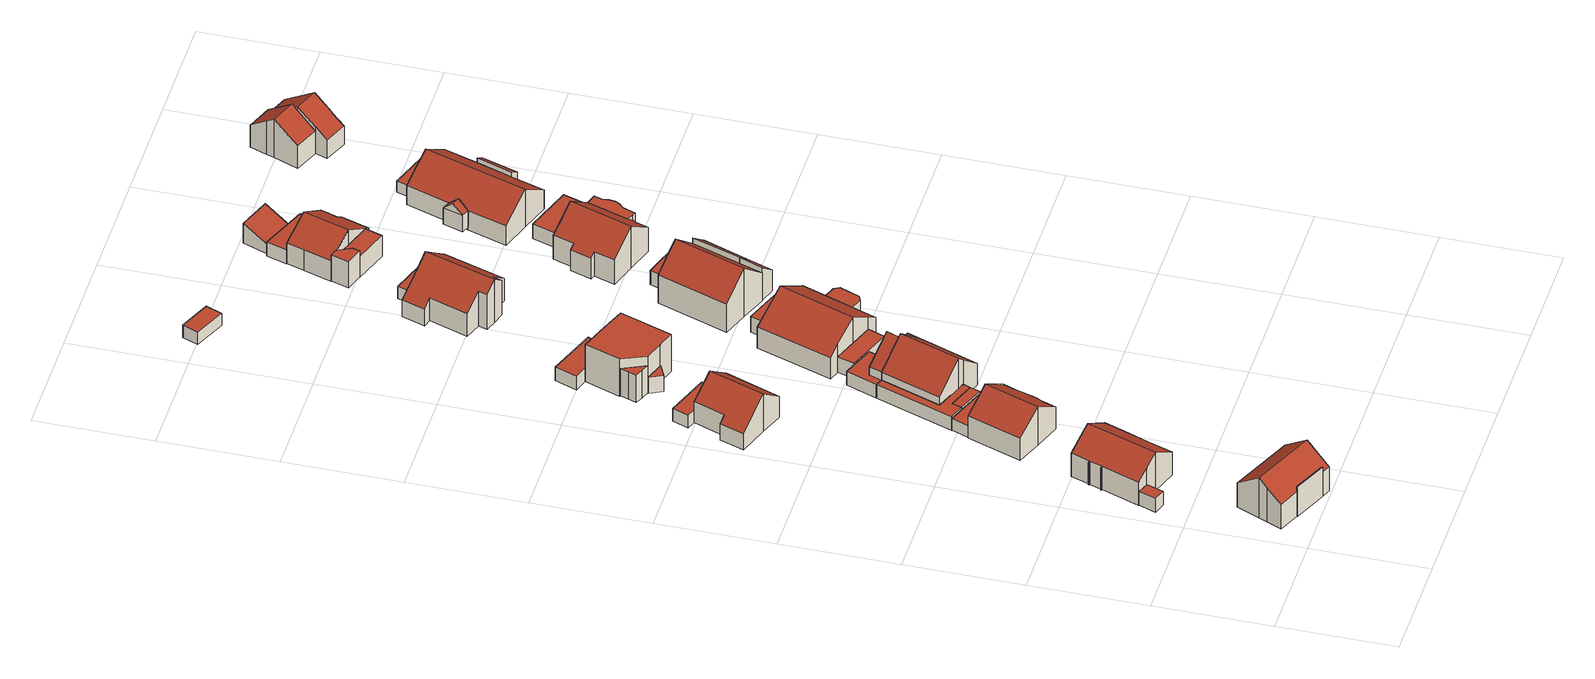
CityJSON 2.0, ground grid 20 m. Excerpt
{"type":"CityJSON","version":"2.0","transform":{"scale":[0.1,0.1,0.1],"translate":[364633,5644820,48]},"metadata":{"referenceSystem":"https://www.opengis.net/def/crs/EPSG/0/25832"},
"CityObjects":{
"building1":{"type":"Building","attributes":{"Gemeindeschluessel":"05315000","Geometrietyp2DReferenz":"3000","function":"31001_1010"},"address":[{"country":"Germany","locality":"Köln","thoroughfareNumber":"5","thoroughfareName":"Friederike-Nadig-Weg"}],"children":["building1-1","building1-2"]},
"building1-1":{"type":"BuildingPart","attributes":{"roofType":"3100","measuredHeight":7.99,"storeysAboveGround":1},"parents":["building1"],"geometry":[{"type":"MultiSurface","lod":"2","boundaries":[[[0,1,2,3]],[[4,5,1,0]],[[6,7,5,4]],[[8,9,7,6]],[[10,11,9,8]],[[12,13,11,10]],[[14,15,13,12]],[[16,17,15,14]],[[4,0,3,16,14,12,6]],[[10,8,6,12]],[[1,5,7,9,11,13,15,17,2]],[[18,19,2,17]],[[16,3,19,18]]],"semantics":{"surfaces":[{"type":"WallSurface"},{"type":"RoofSurface"},{"type":"GroundSurface"},{"type":"ClosureSurface"}],"values":[0,0,0,0,0,0,0,0,1,1,2,0,3]}}]},
"building1-2":{"type":"BuildingPart","attributes":{"roofType":"1000","measuredHeight":5.86,"storeysAboveGround":1},"address":[{"country":"Germany","locality":"Köln","thoroughfareNumber":"5","thoroughfareName":"Friederike-Nadig-Weg"}],"parents":["building1"],"geometry":[{"type":"MultiSurface","lod":"2","boundaries":[[[20,21,18,22]],[[23,24,21,20]],[[25,19,24,23]],[[20,22,25,23]],[[18,21,24,19]],[[25,22,16,3]],[[18,19,3,16]]],"semantics":{"surfaces":[{"type":"WallSurface"},{"type":"RoofSurface"},{"type":"GroundSurface"},{"type":"ClosureSurface"}],"values":[0,0,0,1,2,0,3]}}]},
"building2":{"type":"Building","attributes":{"Gemeindeschluessel":"05315000","Geometrietyp2DReferenz":"3000","function":"31001_1010"},"address":[{"country":"Germany","locality":"Köln","thoroughfareNumber":"12","thoroughfareName":"Marion-Dönhoff-Weg"}],"children":["building2-1","building2-2"]},
"building2-1":{"type":"BuildingPart","attributes":{"roofType":"3100","measuredHeight":7.48,"storeysAboveGround":1},"parents":["building2"],"geometry":[{"type":"MultiSurface","lod":"2","boundaries":[[[26,27,28,29]],[[30,31,27,26]],[[32,33,34,35]],[[36,37,33,32]],[[38,39,37,36]],[[40,41,39,38]],[[42,43,41,40]],[[44,45,43,42]],[[46,47,45,44]],[[48,49,47,46]],[[50,51,49,48]],[[52,53,51,50]],[[54,55,53,52]],[[56,57,55,54]],[[58,59,57,56]],[[29,28,59,58]],[[29,58,56,54,52,26]],[[50,48,46,44,42,40,38,36,32,35,30,26,52]],[[27,31,34,33,37,39,41,43,45,47,49,51,53,55,57,59,28]],[[60,61,34,31]],[[30,35,62,63]],[[63,62,61,60]]],"semantics":{"surfaces":[{"type":"WallSurface"},{"type":"RoofSurface"},{"type":"GroundSurface"},{"type":"ClosureSurface"}],"values":[0,0,0,0,0,0,0,0,0,0,0,0,0,0,0,0,1,1,2,0,0,3]}}]},
"building2-2":{"type":"BuildingPart","attributes":{"roofType":"1000","measuredHeight":2.75,"storeysAboveGround":1},"address":[{"country":"Germany","locality":"Köln","thoroughfareNumber":"12","thoroughfareName":"Marion-Dönhoff-Weg"}],"parents":["building2"],"geometry":[{"type":"Solid","lod":"2","boundaries":[[[[64,65,60,63]],[[66,67,65,64]],[[62,61,67,66]],[[64,63,62,66]],[[60,65,67,61]],[[62,63,60,61]]]],"semantics":{"surfaces":[{"type":"WallSurface"},{"type":"RoofSurface"},{"type":"GroundSurface"},{"type":"ClosureSurface"}],"values":[[0,0,0,1,2,3]]}}]},
"building3":{"type":"Building","attributes":{"Geometrietyp2DReferenz":"3000","Gemeindeschluessel":"05315000","function":"31001_1010","roofType":"3100","measuredHeight":7.58,"storeysAboveGround":1},"address":[{"country":"Germany","locality":"Köln","thoroughfareNumber":"14","thoroughfareName":"Marion-Dönhoff-Weg"}],"geometry":[{"type":"Solid","lod":"2","boundaries":[[[[68,69,70,71]],[[72,73,69,68]],[[74,75,73,72]],[[76,77,75,74]],[[78,79,77,76]],[[80,81,79,78]],[[82,83,81,80]],[[84,85,83,82]],[[86,87,85,84]],[[88,89,87,86]],[[90,91,89,88]],[[92,93,91,90]],[[94,95,93,92]],[[96,97,95,94]],[[98,99,97,96]],[[71,70,99,98]],[[90,88,86,92]],[[84,82,80,78,76,74,72,68,71,98,96,94,92,86]],[[69,73,75,77,79,81,83,85,87,89,91,93,95,97,99,70]]]],"semantics":{"surfaces":[{"type":"WallSurface"},{"type":"RoofSurface"},{"type":"GroundSurface"}],"values":[[0,0,0,0,0,0,0,0,0,0,0,0,0,0,0,0,1,1,2]]}}]},
"building4":{"type":"Building","attributes":{"Geometrietyp2DReferenz":"3000","Gemeindeschluessel":"05315000","function":"51009_1611","roofType":"1000","measuredHeight":2.29},"geometry":[{"type":"Solid","lod":"2","boundaries":[[[[100,101,102,103]],[[104,105,101,100]],[[106,107,105,104]],[[103,102,107,106]],[[104,100,103,106]],[[101,105,107,102]]]],"semantics":{"surfaces":[{"type":"WallSurface"},{"type":"RoofSurface"},{"type":"GroundSurface"}],"values":[[0,0,0,0,1,2]]}}]},
"building5":{"type":"Building","attributes":{"Geometrietyp2DReferenz":"3000","Gemeindeschluessel":"05315000","function":"31001_1010","roofType":"3100","measuredHeight":7.55,"storeysAboveGround":1},"address":[{"country":"Germany","locality":"Köln","thoroughfareNumber":"4","thoroughfareName":"Marion-Dönhoff-Weg"}],"geometry":[{"type":"Solid","lod":"2","boundaries":[[[[108,109,110,111]],[[112,113,109,108]],[[114,115,113,112]],[[116,117,115,114]],[[118,119,117,116]],[[120,121,119,118]],[[122,123,121,120]],[[124,125,123,122]],[[111,110,125,124]],[[116,114,112,108,111,118]],[[124,122,120,118,111]],[[109,113,115,117,119,121,123,125,110]]]],"semantics":{"surfaces":[{"type":"WallSurface"},{"type":"RoofSurface"},{"type":"GroundSurface"}],"values":[[0,0,0,0,0,0,0,0,0,1,1,2]]}}]},
"building6":{"type":"Building","attributes":{"Geometrietyp2DReferenz":"3000","Gemeindeschluessel":"05315000","function":"31001_2000","roofType":"1000","measuredHeight":2.57,"storeysAboveGround":1},"address":[{"country":"Germany","locality":"Köln","thoroughfareNumber":"16","thoroughfareName":"Marion-Dönhoff-Weg"}],"geometry":[{"type":"Solid","lod":"2","boundaries":[[[[126,127,128,129]],[[130,131,127,126]],[[132,133,131,130]],[[129,128,133,132]],[[130,126,129,132]],[[127,131,133,128]]]],"semantics":{"surfaces":[{"type":"WallSurface"},{"type":"RoofSurface"},{"type":"GroundSurface"}],"values":[[0,0,0,0,1,2]]}}]},
"building7":{"type":"Building","attributes":{"Geometrietyp2DReferenz":"3000","Gemeindeschluessel":"05315000","function":"51009_1610","roofType":"1000","measuredHeight":2.68},"geometry":[{"type":"Solid","lod":"2","boundaries":[[[[134,135,136,137]],[[138,139,135,134]],[[140,141,139,138]],[[126,142,141,140]],[[129,143,142,126]],[[132,144,143,129]],[[145,146,144,132]],[[137,136,146,145]],[[132,129,126,140,138,134,137,145]],[[135,139,141,142,143,144,146,136]]]],"semantics":{"surfaces":[{"type":"WallSurface"},{"type":"RoofSurface"},{"type":"GroundSurface"}],"values":[[0,0,0,0,0,0,0,0,1,2]]}}]},
"building8":{"type":"Building","attributes":{"Geometrietyp2DReferenz":"3000","Gemeindeschluessel":"05315000","function":"31001_2463","roofType":"1000","measuredHeight":2.51,"storeysAboveGround":1},"address":[{"country":"Germany","locality":"Köln","thoroughfareNumber":"4","thoroughfareName":"Marion-Dönhoff-Weg"}],"geometry":[{"type":"Solid","lod":"2","boundaries":[[[[147,148,149,150]],[[151,121,148,147]],[[152,117,121,151]],[[153,154,117,152]],[[150,149,154,153]],[[152,151,147,150,153]],[[148,121,117,154,149]]]],"semantics":{"surfaces":[{"type":"WallSurface"},{"type":"RoofSurface"},{"type":"GroundSurface"}],"values":[[0,0,0,0,0,1,2]]}}]},
"building9":{"type":"Building","attributes":{"Gemeindeschluessel":"05315000","Geometrietyp2DReferenz":"3000","function":"31001_1010"},"address":[{"country":"Germany","locality":"Köln","thoroughfareNumber":"16","thoroughfareName":"Marion-Dönhoff-Weg"}],"children":["building9-1","building9-2","building9-3"]},
"building9-1":{"type":"BuildingPart","attributes":{"roofType":"3100","measuredHeight":8.61,"storeysAboveGround":1},"parents":["building9"],"geometry":[{"type":"MultiSurface","lod":"2","boundaries":[[[155,156,157,158]],[[159,160,156,155]],[[161,162,160,159]],[[163,164,165,166]],[[158,157,164,163]],[[158,163,166,167,155]],[[168,161,159,155,167]],[[156,160,162,169,170,165,164,157]],[[171,169,162,135]],[[161,168,171,135]],[[167,172,173,168]],[[173,172,170,169]],[[167,166,172]],[[170,172,166,165]]],"semantics":{"surfaces":[{"type":"WallSurface"},{"type":"RoofSurface"},{"type":"GroundSurface"},{"type":"ClosureSurface"}],"values":[0,0,0,0,0,1,1,2,0,3,0,3,0,3]}}]},
"building9-2":{"type":"BuildingPart","attributes":{"roofType":"1000","measuredHeight":4.28,"storeysAboveGround":1},"parents":["building9"],"geometry":[{"type":"MultiSurface","lod":"2","boundaries":[[[174,175,176,177]],[[166,165,175,174]],[[174,177,173,166]],[[176,175,165,169]],[[171,178,176,169]],[[173,177,178,171]],[[172,173,169,170]],[[166,172,170,165]]],"semantics":{"surfaces":[{"type":"WallSurface"},{"type":"RoofSurface"},{"type":"GroundSurface"},{"type":"ClosureSurface"}],"values":[0,0,1,2,0,3,3,3]}}]},
"building9-3":{"type":"BuildingPart","attributes":{"roofType":"2100","measuredHeight":8.19,"storeysAboveGround":1},"address":[{"country":"Germany","locality":"Köln","thoroughfareNumber":"16","thoroughfareName":"Marion-Dönhoff-Weg"}],"parents":["building9"],"geometry":[{"type":"MultiSurface","lod":"2","boundaries":[[[179,180,135,181]],[[182,178,180,179]],[[179,181,168,182]],[[135,180,178,171]],[[181,161,168]],[[135,171,168,161]],[[182,168,173,177]],[[171,178,177,173]]],"semantics":{"surfaces":[{"type":"WallSurface"},{"type":"RoofSurface"},{"type":"GroundSurface"},{"type":"ClosureSurface"}],"values":[0,0,1,2,0,3,0,3]}}]},
"building10":{"type":"Building","attributes":{"Geometrietyp2DReferenz":"3000","Gemeindeschluessel":"05315000","function":"31001_2463","roofType":"1000","measuredHeight":2.69,"storeysAboveGround":1},"address":[{"country":"Germany","locality":"Köln","thoroughfareNumber":"16","thoroughfareName":"Marion-Dönhoff-Weg"}],"geometry":[{"type":"Solid","lod":"2","boundaries":[[[[183,184,185,186]],[[187,188,184,183]],[[189,178,188,187]],[[190,180,178,189]],[[134,135,180,190]],[[137,136,135,134]],[[186,185,136,137]],[[134,190,189,187,183,186,137]],[[184,188,178,180,135,136,185]]]],"semantics":{"surfaces":[{"type":"WallSurface"},{"type":"RoofSurface"},{"type":"GroundSurface"}],"values":[[0,0,0,0,0,0,0,1,2]]}}]},
"building11":{"type":"Building","attributes":{"Gemeindeschluessel":"05315000","Geometrietyp2DReferenz":"3000","function":"31001_1010"},"address":[{"country":"Germany","locality":"Köln","thoroughfareNumber":"2","thoroughfareName":"Marion-Dönhoff-Weg"}],"children":["building11-1","building11-2","building11-3"]},
"building11-1":{"type":"BuildingPart","attributes":{"roofType":"1000","measuredHeight":7.35,"storeysAboveGround":1},"parents":["building11"],"geometry":[{"type":"MultiSurface","lod":"2","boundaries":[[[191,192,193,194]],[[195,196,192,191]],[[197,198,196,195]],[[199,200,198,197]],[[201,202,200,199]],[[197,195,191,194,203,201,199]],[[204,193,192,196,198,200,202]],[[205,206,204,202]],[[201,203,207,208]],[[208,207,206,205]],[[209,210,193,204]],[[203,194,211,212]],[[212,211,210,209]]],"semantics":{"surfaces":[{"type":"WallSurface"},{"type":"RoofSurface"},{"type":"GroundSurface"},{"type":"ClosureSurface"}],"values":[0,0,0,0,0,1,2,0,0,3,0,0,3]}}]},
"building11-2":{"type":"BuildingPart","attributes":{"roofType":"1000","measuredHeight":3.12,"storeysAboveGround":1},"address":[{"country":"Germany","locality":"Köln","thoroughfareNumber":"2","thoroughfareName":"Marion-Dönhoff-Weg"}],"parents":["building11"],"geometry":[{"type":"Solid","lod":"2","boundaries":[[[[213,214,205,208]],[[215,216,214,213]],[[217,218,216,215]],[[207,206,218,217]],[[215,213,208,207,217]],[[205,214,216,218,206]],[[207,208,205,206]]]],"semantics":{"surfaces":[{"type":"WallSurface"},{"type":"RoofSurface"},{"type":"GroundSurface"},{"type":"ClosureSurface"}],"values":[[0,0,0,0,1,2,3]]}}]},
"building11-3":{"type":"BuildingPart","attributes":{"roofType":"1000","measuredHeight":5.49,"storeysAboveGround":1},"address":[{"country":"Germany","locality":"Köln","thoroughfareNumber":"2","thoroughfareName":"Marion-Dönhoff-Weg"}],"parents":["building11"],"geometry":[{"type":"Solid","lod":"2","boundaries":[[[[211,210,219,220]],[[221,222,209,212]],[[223,224,222,221]],[[220,219,224,223]],[[221,212,211,220,223]],[[210,209,222,224,219]],[[211,212,209,210]]]],"semantics":{"surfaces":[{"type":"WallSurface"},{"type":"RoofSurface"},{"type":"GroundSurface"},{"type":"ClosureSurface"}],"values":[[0,0,0,0,1,2,3]]}}]},
"building12":{"type":"Building","attributes":{"Geometrietyp2DReferenz":"3000","Gemeindeschluessel":"05315000","function":"31001_2463","roofType":"1000","measuredHeight":2.66,"storeysAboveGround":1},"address":[{"country":"Germany","locality":"Köln","thoroughfareNumber":"2","thoroughfareName":"Marion-Dönhoff-Weg"}],"geometry":[{"type":"Solid","lod":"2","boundaries":[[[[225,226,227,228]],[[229,196,226,225]],[[230,192,196,229]],[[231,232,192,230]],[[228,227,232,231]],[[230,229,225,228,231]],[[226,196,192,232,227]]]],"semantics":{"surfaces":[{"type":"WallSurface"},{"type":"RoofSurface"},{"type":"GroundSurface"}],"values":[[0,0,0,0,0,1,2]]}}]},
"building13":{"type":"Building","attributes":{"Gemeindeschluessel":"05315000","Geometrietyp2DReferenz":"3000","function":"31001_1010"},"address":[{"country":"Germany","locality":"Köln","thoroughfareNumber":"18","thoroughfareName":"Marion-Dönhoff-Weg"}],"children":["building13-1","building13-2","building13-3"]},
"building13-1":{"type":"BuildingPart","attributes":{"roofType":"3100","measuredHeight":8.19,"storeysAboveGround":1},"parents":["building13"],"geometry":[{"type":"MultiSurface","lod":"2","boundaries":[[[233,234,235,236]],[[237,238,239,240]],[[241,242,238,237]],[[243,244,242,241]],[[245,246,244,243]],[[247,248,246,245]],[[249,250,248,247]],[[236,235,251,252]],[[233,236,252,249,247,245,253]],[[243,241,237,240,253,245]],[[234,254,239,238,242,244,246,248,250,251,235]],[[253,255,256,233]],[[257,258,254,234]],[[256,255,258,257]],[[258,259,239,254]],[[253,240,260,255]],[[255,260,259,258]],[[249,261,262,250]],[[251,262,261,252]]],"semantics":{"surfaces":[{"type":"WallSurface"},{"type":"RoofSurface"},{"type":"GroundSurface"},{"type":"ClosureSurface"}],"values":[0,0,0,0,0,0,0,0,1,1,2,0,0,3,0,0,3,0,3]}}]},
"building13-2":{"type":"BuildingPart","attributes":{"roofType":"1000","measuredHeight":2.93,"storeysAboveGround":1},"address":[{"country":"Germany","locality":"Köln","thoroughfareNumber":"18","thoroughfareName":"Marion-Dönhoff-Weg"}],"parents":["building13"],"geometry":[{"type":"MultiSurface","lod":"2","boundaries":[[[263,264,257,256]],[[265,266,264,263]],[[260,259,266,265]],[[263,256,260,265]],[[257,264,266,259]],[[255,256,257,258]],[[260,255,258,259]]],"semantics":{"surfaces":[{"type":"WallSurface"},{"type":"RoofSurface"},{"type":"GroundSurface"},{"type":"ClosureSurface"}],"values":[0,0,0,1,2,3,3]}}]},
"building13-3":{"type":"BuildingPart","attributes":{"roofType":"1000","measuredHeight":4.2,"storeysAboveGround":1},"parents":["building13"],"geometry":[{"type":"Solid","lod":"2","boundaries":[[[[267,268,262,261]],[[269,270,268,267]],[[271,272,270,269]],[[273,274,272,271]],[[252,251,274,273]],[[271,269,267,261,252,273]],[[262,268,270,272,274,251]],[[261,262,251,252]]]],"semantics":{"surfaces":[{"type":"WallSurface"},{"type":"RoofSurface"},{"type":"GroundSurface"},{"type":"ClosureSurface"}],"values":[[0,0,0,0,0,1,2,3]]}}]},
"building14":{"type":"Building","attributes":{"Geometrietyp2DReferenz":"3000","Gemeindeschluessel":"05315000","function":"31001_2463","roofType":"1000","measuredHeight":3.1,"storeysAboveGround":1},"address":[{"country":"Germany","locality":"Köln","thoroughfareNumber":"18","thoroughfareName":"Marion-Dönhoff-Weg"}],"geometry":[{"type":"Solid","lod":"2","boundaries":[[[[275,276,277,278]],[[279,248,276,275]],[[280,244,248,279]],[[278,277,244,280]],[[279,275,278,280]],[[276,248,244,277]]]],"semantics":{"surfaces":[{"type":"WallSurface"},{"type":"RoofSurface"},{"type":"GroundSurface"}],"values":[[0,0,0,0,1,2]]}}]},
"building15":{"type":"Building","attributes":{"Geometrietyp2DReferenz":"3000","Gemeindeschluessel":"05315000","function":"31001_2463","roofType":"1000","measuredHeight":2.35,"storeysAboveGround":1},"address":[{"country":"Germany","locality":"Köln","thoroughfareNumber":"45","thoroughfareName":"Astrid-Lindgren-Allee"}],"geometry":[{"type":"Solid","lod":"2","boundaries":[[[[281,282,283,284]],[[285,286,282,281]],[[287,288,286,285]],[[284,283,288,287]],[[285,281,284,287]],[[282,286,288,283]]]],"semantics":{"surfaces":[{"type":"WallSurface"},{"type":"RoofSurface"},{"type":"GroundSurface"}],"values":[[0,0,0,0,1,2]]}}]},
"building16":{"type":"Building","attributes":{"Geometrietyp2DReferenz":"3000","Gemeindeschluessel":"05315000","function":"31001_1010","roofType":"3100","measuredHeight":8.51,"storeysAboveGround":1},"address":[{"country":"Germany","locality":"Köln","thoroughfareNumber":"1","thoroughfareName":"Marion-Dönhoff-Weg"}],"geometry":[{"type":"Solid","lod":"2","boundaries":[[[[289,290,291,292]],[[293,294,290,289]],[[295,296,294,293]],[[297,298,296,295]],[[299,300,298,297]],[[301,302,300,299]],[[303,304,302,301]],[[305,306,304,303]],[[307,308,306,305]],[[309,310,308,307]],[[311,312,310,309]],[[313,314,312,311]],[[315,316,314,313]],[[292,291,316,315]],[[307,305,303,301,299,297,295,293,309]],[[289,292,315,313,311,309,293]],[[290,294,296,298,300,302,304,306,308,310,312,314,316,291]]]],"semantics":{"surfaces":[{"type":"WallSurface"},{"type":"RoofSurface"},{"type":"GroundSurface"}],"values":[[0,0,0,0,0,0,0,0,0,0,0,0,0,0,1,1,2]]}}]},
"building17":{"type":"Building","attributes":{"Gemeindeschluessel":"05315000","Geometrietyp2DReferenz":"3000","function":"31001_1010"},"address":[{"country":"Germany","locality":"Köln","thoroughfareNumber":"20","thoroughfareName":"Marion-Dönhoff-Weg"}],"children":["building17-1","building17-2"]},
"building17-1":{"type":"BuildingPart","attributes":{"roofType":"3100","measuredHeight":9.52,"storeysAboveGround":1},"parents":["building17"],"geometry":[{"type":"Solid","lod":"2","boundaries":[[[[317,318,319,320]],[[321,322,318,317]],[[323,324,322,321]],[[325,326,324,323]],[[327,328,326,325]],[[329,330,328,327]],[[320,319,331,332]],[[325,323,321,317,327]],[[320,332,329,327,317]],[[318,322,324,326,328,330,331,319]],[[329,332,331,330]]]],"semantics":{"surfaces":[{"type":"WallSurface"},{"type":"RoofSurface"},{"type":"GroundSurface"},{"type":"ClosureSurface"}],"values":[[0,0,0,0,0,0,0,1,1,2,3]]}}]},
"building17-2":{"type":"BuildingPart","attributes":{"roofType":"2100","measuredHeight":6.72,"storeysAboveGround":1},"parents":["building17"],"geometry":[{"type":"MultiSurface","lod":"2","boundaries":[[[333,331,334,335]],[[336,337,330,338]],[[339,340,337,336]],[[335,334,340,339]],[[336,338,333,335,339]],[[331,330,337,340,334]],[[333,338,329,332]],[[330,331,332,329]]],"semantics":{"surfaces":[{"type":"WallSurface"},{"type":"RoofSurface"},{"type":"GroundSurface"},{"type":"ClosureSurface"}],"values":[0,0,0,0,1,2,0,3]}}]},
"building18":{"type":"Building","attributes":{"Geometrietyp2DReferenz":"3000","Gemeindeschluessel":"05315000","function":"51009_1610","roofType":"2100","measuredHeight":6.57},"geometry":[{"type":"Solid","lod":"2","boundaries":[[[[341,342,343,344]],[[333,345,342,341]],[[335,346,345,333]],[[344,343,346,335]],[[333,341,344,335]],[[342,345,346,343]]]],"semantics":{"surfaces":[{"type":"WallSurface"},{"type":"RoofSurface"},{"type":"GroundSurface"}],"values":[[0,0,0,0,1,2]]}}]},
"building19":{"type":"Building","attributes":{"Geometrietyp2DReferenz":"3000","Gemeindeschluessel":"05315000","function":"31001_2463","roofType":"1000","measuredHeight":2.38,"storeysAboveGround":1},"address":[{"country":"Germany","locality":"Köln","thoroughfareNumber":"1","thoroughfareName":"Marion-Dönhoff-Weg"}],"geometry":[{"type":"Solid","lod":"2","boundaries":[[[[347,348,349,350]],[[351,352,348,347]],[[353,354,352,351]],[[350,349,354,353]],[[351,347,350,353]],[[348,352,354,349]]]],"semantics":{"surfaces":[{"type":"WallSurface"},{"type":"RoofSurface"},{"type":"GroundSurface"}],"values":[[0,0,0,0,1,2]]}}]},
"building20":{"type":"Building","attributes":{"Geometrietyp2DReferenz":"3000","Gemeindeschluessel":"05315000","function":"31001_2463","roofType":"1000","measuredHeight":2.75,"storeysAboveGround":1},"address":[{"country":"Germany","locality":"Köln","thoroughfareNumber":"20","thoroughfareName":"Marion-Dönhoff-Weg"}],"geometry":[{"type":"Solid","lod":"2","boundaries":[[[[355,356,357,358]],[[359,360,356,355]],[[361,362,360,359]],[[358,357,362,361]],[[359,355,358,361]],[[356,360,362,357]]]],"semantics":{"surfaces":[{"type":"WallSurface"},{"type":"RoofSurface"},{"type":"GroundSurface"}],"values":[[0,0,0,0,1,2]]}}]},
"building21":{"type":"Building","attributes":{"Geometrietyp2DReferenz":"3000","Gemeindeschluessel":"05315000","function":"51009_1610","roofType":"1000","measuredHeight":5.15},"geometry":[{"type":"Solid","lod":"2","boundaries":[[[[363,364,365,366]],[[367,368,364,363]],[[369,370,368,367]],[[371,372,370,369]],[[366,365,372,371]],[[369,367,363,366,371]],[[364,368,370,372,365]]]],"semantics":{"surfaces":[{"type":"WallSurface"},{"type":"RoofSurface"},{"type":"GroundSurface"}],"values":[[0,0,0,0,0,1,2]]}}]},
"building22":{"type":"Building","attributes":{"Gemeindeschluessel":"05315000","Geometrietyp2DReferenz":"3000","function":"31001_1010"},"address":[{"country":"Germany","locality":"Köln","thoroughfareNumber":"3","thoroughfareName":"Marion-Dönhoff-Weg"}],"children":["building22-1","building22-2"]},
"building22-1":{"type":"BuildingPart","attributes":{"roofType":"3100","measuredHeight":7.02,"storeysAboveGround":1},"parents":["building22"],"geometry":[{"type":"MultiSurface","lod":"2","boundaries":[[[373,374,375,376]],[[377,378,379,380]],[[381,382,378,377]],[[383,384,382,381]],[[385,386,384,383]],[[387,388,386,385]],[[389,390,388,387]],[[391,392,390,389]],[[393,394,392,391]],[[395,396,394,393]],[[376,375,396,395]],[[383,381,377,380,397,385]],[[373,376,395,393,391,389,387,385,397]],[[374,398,379,378,382,384,386,388,390,392,394,396,375]],[[397,399,373]],[[399,398,374,373]],[[397,380,400,399]],[[398,399,400,379]]],"semantics":{"surfaces":[{"type":"WallSurface"},{"type":"RoofSurface"},{"type":"GroundSurface"},{"type":"ClosureSurface"}],"values":[0,0,0,0,0,0,0,0,0,0,0,1,1,2,0,3,0,3]}}]},
"building22-2":{"type":"BuildingPart","attributes":{"roofType":"1000","measuredHeight":4.09,"storeysAboveGround":1},"parents":["building22"],"geometry":[{"type":"MultiSurface","lod":"2","boundaries":[[[401,402,403,404]],[[400,379,402,401]],[[405,406,374,373]],[[404,403,406,405]],[[373,400,401,404,405]],[[402,379,374,406,403]],[[399,373,374,398]],[[400,399,398,379]]],"semantics":{"surfaces":[{"type":"WallSurface"},{"type":"RoofSurface"},{"type":"GroundSurface"},{"type":"ClosureSurface"}],"values":[0,0,0,0,1,2,3,3]}}]},
"building23":{"type":"Building","attributes":{"Gemeindeschluessel":"05315000","Geometrietyp2DReferenz":"3000","function":"31001_1010"},"address":[{"country":"Germany","locality":"Köln","thoroughfareNumber":"11","thoroughfareName":"Marion-Dönhoff-Weg"}],"children":["building23-1","building23-2"]},
"building23-1":{"type":"BuildingPart","attributes":{"roofType":"3100","measuredHeight":8.28,"storeysAboveGround":1},"parents":["building23"],"geometry":[{"type":"Solid","lod":"2","boundaries":[[[[407,408,409,410]],[[411,412,408,407]],[[413,414,412,411]],[[415,416,414,413]],[[417,418,416,415]],[[419,420,418,417]],[[421,422,420,419]],[[423,424,422,421]],[[425,426,424,423]],[[427,428,426,425]],[[429,430,428,427]],[[410,409,431,432]],[[425,423,421,419,417,415,413,411,427]],[[407,410,432,433,429,427,411]],[[408,412,414,416,418,420,422,424,426,428,430,434,431,409]],[[433,434,430,429]],[[433,432,431,434]]]],"semantics":{"surfaces":[{"type":"WallSurface"},{"type":"RoofSurface"},{"type":"GroundSurface"},{"type":"ClosureSurface"}],"values":[[0,0,0,0,0,0,0,0,0,0,0,0,1,1,2,3,3]]}}]},
"building23-2":{"type":"BuildingPart","attributes":{"roofType":"1000","measuredHeight":4.8,"storeysAboveGround":1},"parents":["building23"],"geometry":[{"type":"MultiSurface","lod":"2","boundaries":[[[435,436,437,438]],[[439,440,436,435]],[[441,442,440,439]],[[443,444,442,441]],[[445,431,444,443]],[[446,447,430,429]],[[448,449,447,446]],[[450,451,449,448]],[[438,437,451,450]],[[448,446,429,433,445,443,441,439,435,438,450]],[[436,440,442,444,431,434,430,447,449,451,437]],[[445,433,432]],[[434,431,432,433]],[[429,430,434,433]]],"semantics":{"surfaces":[{"type":"WallSurface"},{"type":"RoofSurface"},{"type":"GroundSurface"},{"type":"ClosureSurface"}],"values":[0,0,0,0,0,0,0,0,0,1,2,0,3,3]}}]},
"building24":{"type":"Building","attributes":{"Geometrietyp2DReferenz":"3000","Gemeindeschluessel":"05315000","function":"31001_2463","roofType":"1000","measuredHeight":2.77,"storeysAboveGround":1},"address":[{"country":"Germany","locality":"Köln","thoroughfareNumber":"3","thoroughfareName":"Marion-Dönhoff-Weg"}],"geometry":[{"type":"Solid","lod":"2","boundaries":[[[[452,453,454,455]],[[456,457,453,452]],[[458,459,457,456]],[[455,454,459,458]],[[456,452,455,458]],[[453,457,459,454]]]],"semantics":{"surfaces":[{"type":"WallSurface"},{"type":"RoofSurface"},{"type":"GroundSurface"}],"values":[[0,0,0,0,1,2]]}}]},
"building25":{"type":"Building","attributes":{"Geometrietyp2DReferenz":"3000","Gemeindeschluessel":"05315000","function":"51009_1610","roofType":"2100","measuredHeight":3.85},"geometry":[{"type":"Solid","lod":"2","boundaries":[[[[460,461,462,463]],[[464,465,461,460]],[[466,467,465,464]],[[463,462,467,466]],[[464,460,463,466]],[[461,465,467,462]]]],"semantics":{"surfaces":[{"type":"WallSurface"},{"type":"RoofSurface"},{"type":"GroundSurface"}],"values":[[0,0,0,0,1,2]]}}]},
"building26":{"type":"Building","attributes":{"Geometrietyp2DReferenz":"3000","Gemeindeschluessel":"05315000","function":"31001_2463","roofType":"1000","measuredHeight":2.88,"storeysAboveGround":1},"address":[{"country":"Germany","locality":"Köln","thoroughfareNumber":"11","thoroughfareName":"Marion-Dönhoff-Weg"}],"geometry":[{"type":"Solid","lod":"2","boundaries":[[[[468,469,470,471]],[[472,447,469,468]],[[473,426,447,472]],[[471,470,426,473]],[[472,468,471,473]],[[469,447,426,470]]]],"semantics":{"surfaces":[{"type":"WallSurface"},{"type":"RoofSurface"},{"type":"GroundSurface"}],"values":[[0,0,0,0,1,2]]}}]},
"building27":{"type":"Building","attributes":{"Geometrietyp2DReferenz":"3000","Gemeindeschluessel":"05315000","function":"51009_1610","roofType":"3100","measuredHeight":4.8},"geometry":[{"type":"Solid","lod":"2","boundaries":[[[[474,475,476,477]],[[478,479,475,474]],[[480,481,479,478]],[[477,476,481,480]],[[474,482,478]],[[480,483,477]],[[477,483,482,474]],[[478,482,483,480]],[[475,479,481,476]]]],"semantics":{"surfaces":[{"type":"WallSurface"},{"type":"RoofSurface"},{"type":"GroundSurface"}],"values":[[0,0,0,0,0,0,1,1,2]]}}]},
"building28":{"type":"Building","attributes":{"Geometrietyp2DReferenz":"3000","Gemeindeschluessel":"05315000","function":"31001_1010","roofType":"3100","measuredHeight":7.48,"storeysAboveGround":1},"address":[{"country":"Germany","locality":"Köln","thoroughfareNumber":"9","thoroughfareName":"Marion-Dönhoff-Weg"}],"geometry":[{"type":"Solid","lod":"2","boundaries":[[[[484,485,486,487]],[[478,488,485,484]],[[474,489,488,478]],[[490,491,489,474]],[[492,493,491,490]],[[494,495,493,492]],[[496,497,495,494]],[[498,499,497,496]],[[500,501,499,498]],[[502,503,501,500]],[[487,486,503,502]],[[492,490,474,478,484,487,494]],[[502,500,498,496,494,487]],[[485,488,489,491,493,495,497,499,501,503,486]]]],"semantics":{"surfaces":[{"type":"WallSurface"},{"type":"RoofSurface"},{"type":"GroundSurface"}],"values":[[0,0,0,0,0,0,0,0,0,0,0,1,1,2]]}}]},
"building29":{"type":"Building","attributes":{"Geometrietyp2DReferenz":"3000","Gemeindeschluessel":"05315000","function":"51009_1610","roofType":"2100","measuredHeight":3.99},"geometry":[{"type":"Solid","lod":"2","boundaries":[[[[504,505,506,507]],[[508,509,505,504]],[[510,511,509,508]],[[507,506,511,510]],[[508,504,507,510]],[[505,509,511,506]]]],"semantics":{"surfaces":[{"type":"WallSurface"},{"type":"RoofSurface"},{"type":"GroundSurface"}],"values":[[0,0,0,0,1,2]]}}]},
"building30":{"type":"Building","attributes":{"Geometrietyp2DReferenz":"3000","Gemeindeschluessel":"05315000","function":"31001_2463","roofType":"1000","measuredHeight":2.25,"storeysAboveGround":1},"address":[{"country":"Germany","locality":"Köln","thoroughfareNumber":"9","thoroughfareName":"Marion-Dönhoff-Weg"}],"geometry":[{"type":"Solid","lod":"2","boundaries":[[[[512,513,514,515]],[[516,497,513,512]],[[517,493,497,516]],[[515,514,493,517]],[[516,512,515,517]],[[513,497,493,514]]]],"semantics":{"surfaces":[{"type":"WallSurface"},{"type":"RoofSurface"},{"type":"GroundSurface"}],"values":[[0,0,0,0,1,2]]}}]},
"building31":{"type":"Building","attributes":{"Gemeindeschluessel":"05315000","Geometrietyp2DReferenz":"3000","function":"31001_1010"},"address":[{"country":"Germany","locality":"Köln","thoroughfareNumber":"7","thoroughfareName":"Marion-Dönhoff-Weg"}],"children":["building31-1","building31-2"]},
"building31-1":{"type":"BuildingPart","attributes":{"roofType":"3100","measuredHeight":7.63,"storeysAboveGround":2},"parents":["building31"],"geometry":[{"type":"MultiSurface","lod":"2","boundaries":[[[518,519,520,521]],[[522,523,519,518]],[[524,525,526,527]],[[528,529,525,524]],[[530,531,529,528]],[[532,533,531,530]],[[521,520,533,532]],[[522,518,521,532,530,528,534]],[[524,527,534,528]],[[519,523,535,526,525,529,531,533,520]],[[534,536,537,522]],[[537,536,535,523]],[[534,538,536]],[[539,527,526,540]],[[536,538,539,540,535]]],"semantics":{"surfaces":[{"type":"WallSurface"},{"type":"RoofSurface"},{"type":"GroundSurface"},{"type":"ClosureSurface"}],"values":[0,0,0,0,0,0,0,1,1,2,0,3,0,3,3]}}]},
"building31-2":{"type":"BuildingPart","attributes":{"roofType":"3100","measuredHeight":7.58,"storeysAboveGround":2},"parents":["building31"],"geometry":[{"type":"MultiSurface","lod":"2","boundaries":[[[541,542,543,544]],[[545,546,542,541]],[[547,548,546,545]],[[549,550,548,547]],[[551,526,550,549]],[[544,543,523,537]],[[544,537,552,541]],[[551,549,547,545,541,552]],[[542,546,548,550,526,540,523,543]],[[551,552,539,527]],[[539,540,526,527]],[[552,538,539]],[[536,537,523,535]],[[539,538,536,535,540]]],"semantics":{"surfaces":[{"type":"WallSurface"},{"type":"RoofSurface"},{"type":"GroundSurface"},{"type":"ClosureSurface"}],"values":[0,0,0,0,0,0,1,1,2,0,3,0,3,3]}}]}
},
"vertices":[
[23,49,62],[23,49,14],[59,33,14],[59,33,63],[35,74,82],[35,74,14],[41,89,94],[41,89,14],[59,129,62],[59,129,14],[169,81,62],[169,81,14],[151,41,94],[151,41,14],[134,1,62],[134,1,14],[116,8,62],[116,8,14],[116,8,16],[59,33,16],
[115,6,74],[115,6,16],[116,8,74],[58,31,74],[58,31,16],[59,33,74],
[70,263,86],[70,263,11],[113,248,11],[113,248,57],[47,271,71],[47,271,11],[50,344,57],[50,344,11],[27,279,11],[27,279,57],[48,345,55],[48,345,11],[49,346,55],[49,346,11],[51,345,57],[51,345,11],[58,366,57],[58,366,11],[56,366,55],[56,366,11],[57,368,55],[57,368,11],[59,367,57],[59,367,11],[70,399,57],[70,399,11],[113,384,86],[113,384,11],[157,368,57],[157,368,11],[141,325,57],[141,325,11],[128,290,57],[128,290,11],[47,271,12],[27,279,12],[27,279,39],[47,271,39],
[37,242,39],[37,242,12],[16,249,39],[16,249,12],
[204,514,52],[204,514,12],[204,523,12],[204,523,54],[202,505,51],[202,505,12],[199,496,51],[199,496,12],[196,488,51],[196,488,12],[191,480,52],[191,480,12],[186,473,54],[186,473,12],[184,474,56],[184,474,12],[176,452,56],[176,452,12],[131,468,88],[131,468,12],[86,485,56],[86,485,12],[120,578,56],[120,578,12],[165,562,88],[165,562,12],[203,548,61],[203,548,12],[210,545,56],[210,545,12],[202,524,56],[202,524,12],
[213,577,36],[213,577,13],[131,607,13],[131,607,36],[203,548,36],[203,548,13],[120,578,36],[120,578,13],
[3,908,43],[3,908,11],[55,890,11],[55,890,86],[18,950,43],[18,950,11],[29,946,53],[29,946,11],[49,1000,53],[49,1000,11],[89,985,86],[89,985,11],[109,978,70],[109,978,11],[130,970,53],[130,970,11],[95,875,53],[95,875,11],
[210,598,39],[210,598,13],[164,615,13],[164,615,39],[204,581,39],[204,581,13],[158,598,39],[158,598,13],
[192,736,39],[192,736,12],[179,741,12],[179,741,39],[155,633,39],[155,633,12],[215,611,39],[215,611,12],[210,598,12],[164,615,12],[158,598,12],[131,607,39],[131,607,12],
[119,1006,36],[119,1006,11],[44,1033,11],[44,1033,36],[109,978,36],[49,1000,36],[34,1005,36],[34,1005,11],
[203,615,98],[203,615,11],[215,611,11],[215,611,87],[155,633,54],[155,633,11],[192,736,54],[192,736,11],[252,598,54],[252,598,11],[289,700,11],[289,700,54],[241,718,98],[236,720,94],[236,720,11],[241,718,11],[236,720,12],[241,718,54],[236,720,54],
[297,722,54],[297,722,11],[244,742,11],[244,742,54],[244,742,12],
[200,758,54],[200,758,12],[192,736,55],[244,742,94],
[218,787,39],[218,787,12],[199,794,12],[199,794,39],[256,773,39],[256,773,12],[244,742,39],[200,758,39],
[107,1190,83],[107,1190,9],[85,1129,9],[85,1129,83],[168,1168,83],[168,1168,9],[197,1157,83],[197,1157,9],[165,1067,83],[165,1067,9],[135,1077,83],[135,1077,9],[103,1088,83],[103,1088,9],[135,1077,10],[103,1088,10],[103,1088,42],[135,1077,42],[103,1088,11],[85,1129,11],[85,1129,65],[103,1088,65],
[135,1076,42],[135,1076,10],[113,1066,42],[113,1066,10],[102,1088,42],[102,1088,10],
[79,1114,11],[79,1114,65],[88,1094,65],[88,1094,11],[74,1100,65],[74,1100,11],
[182,1205,36],[182,1205,9],[97,1236,9],[97,1236,36],[168,1168,36],[107,1190,36],[83,1198,36],[83,1198,9],
[307,788,64],[307,788,9],[326,781,9],[326,781,51],[210,823,51],[210,823,9],[228,817,9],[228,817,64],[256,953,51],[256,953,9],[281,944,68],[281,944,9],[315,932,91],[315,932,9],[342,922,72],[342,922,9],[373,911,51],[373,911,9],[340,822,9],[340,822,51],[268,802,91],[268,802,9],[268,802,41],[307,788,41],[307,788,11],[268,802,11],[228,817,11],[228,817,41],[358,870,51],[358,870,9],
[296,759,41],[296,759,11],[218,787,41],[218,787,11],
[378,863,51],[378,863,9],[383,853,51],[383,853,9],[370,819,51],[370,819,9],[360,815,51],[360,815,9],
[353,951,40],[353,951,9],[292,973,9],[292,973,40],[342,922,40],[281,944,40],
[107,1800,34],[107,1800,10],[52,1823,10],[52,1823,34],[96,1772,34],[96,1772,10],[40,1796,34],[40,1796,10],
[233,1358,78],[233,1358,9],[238,1373,9],[238,1373,78],[213,1364,94],[213,1364,9],[193,1371,78],[193,1371,9],[198,1386,78],[198,1386,9],[168,1396,54],[168,1396,9],[191,1463,54],[191,1463,9],[176,1467,42],[176,1467,9],[190,1507,42],[190,1507,9],[222,1496,68],[222,1496,9],[253,1486,94],[253,1486,9],[279,1477,73],[279,1477,9],[303,1469,54],[303,1469,9],[268,1363,54],[268,1363,9],
[327,993,104],[327,993,8],[372,976,8],[372,976,64],[282,1009,64],[282,1009,8],[326,1131,64],[326,1131,8],[354,1121,89],[354,1121,8],[370,1115,104],[370,1115,8],[415,1099,64],[415,1099,8],[386,1016,8],[386,1016,64],
[386,1016,75],[413,1006,8],[413,1006,51],[434,1092,59],[434,1092,8],[415,1099,75],[443,1089,51],[443,1089,8],
[372,976,74],[372,976,9],[399,967,9],[399,967,51],[386,1016,9],[413,1006,9],
[288,1506,33],[288,1506,10],[231,1525,10],[231,1525,33],[279,1477,33],[279,1477,10],[222,1496,33],[222,1496,10],
[447,1128,37],[447,1128,9],[366,1154,9],[366,1154,37],[434,1092,37],[434,1092,9],[354,1121,37],[354,1121,9],
[259,1632,62],[259,1632,10],[246,1636,10],[246,1636,62],[271,1608,62],[271,1608,10],[267,1595,62],[267,1595,10],[236,1605,62],[236,1605,10],
[337,1605,50],[337,1605,9],[338,1605,9],[338,1605,50],[246,1636,50],[246,1636,9],[259,1632,9],[259,1632,58],[262,1683,50],[262,1683,9],[272,1714,50],[272,1714,9],[318,1699,79],[318,1699,9],[353,1688,57],[353,1688,9],[364,1684,50],[364,1684,9],[354,1654,50],[354,1654,9],[363,1650,44],[363,1650,9],[347,1602,44],[347,1602,9],[292,1620,79],[292,1620,9],[292,1620,50],[259,1632,50],
[271,1608,50],[271,1608,9],[267,1595,9],[267,1595,50],[327,1575,50],[327,1575,9],
[444,1178,57],[444,1178,9],[452,1201,9],[452,1201,57],[398,1193,92],[398,1193,9],[352,1208,57],[352,1208,9],[364,1244,57],[364,1244,9],[355,1246,50],[355,1246,9],[368,1283,50],[368,1283,9],[376,1280,57],[376,1280,9],[388,1316,57],[388,1316,9],[412,1308,75],[412,1308,9],[434,1301,92],[434,1301,9],[480,1285,57],[480,1285,9],[467,1209,9],[467,1209,48],[456,1214,57],[456,1214,9],
[494,1245,57],[494,1245,9],[495,1255,9],[495,1255,57],[490,1237,57],[490,1237,9],[482,1229,57],[482,1229,9],[474,1207,57],[474,1207,9],[467,1209,57],[495,1280,57],[495,1280,9],[498,1279,57],[498,1279,9],[494,1266,57],[494,1266,9],
[364,1717,36],[364,1717,8],[283,1749,8],[283,1749,36],[353,1688,36],[353,1688,8],[272,1714,36],[272,1714,8],
[305,1793,47],[305,1793,8],[287,1747,8],[287,1747,25],[361,1772,47],[361,1772,8],[343,1726,25],[343,1726,8],
[512,1332,38],[512,1332,9],[429,1360,9],[429,1360,38],[495,1280,38],[412,1308,38],
[444,1499,40],[444,1499,8],[430,1504,8],[430,1504,40],[433,1465,40],[433,1465,8],[419,1470,40],[419,1470,8],[439,1482,56],[424,1487,56],
[411,1398,40],[411,1398,2],[462,1381,2],[462,1381,77],[433,1465,2],[444,1499,2],[469,1573,40],[469,1573,2],[486,1568,52],[486,1568,2],[520,1556,77],[520,1556,2],[571,1539,40],[571,1539,2],[552,1482,40],[552,1482,2],[532,1421,40],[532,1421,2],[513,1364,40],[513,1364,2],
[568,1477,38],[568,1477,9],[552,1482,9],[552,1482,49],[548,1416,38],[548,1416,9],[532,1421,49],[532,1421,9],
[581,1567,24],[581,1567,2],[495,1596,2],[495,1596,24],[571,1539,24],[486,1568,24],
[541,1720,44],[541,1720,8],[582,1704,8],[582,1704,44],[549,1741,60],[549,1741,8],[623,1810,44],[623,1810,8],[582,1826,8],[582,1826,44],[603,1757,84],[603,1757,8],[591,1725,60],[591,1725,8],[590,1725,60],[590,1725,8],[562,1773,84],[562,1773,8],[562,1773,76],[549,1741,52],[564,1778,80],[566,1783,76],[566,1783,8],
[522,1800,84],[522,1800,8],[506,1758,8],[506,1758,52],[527,1814,74],[527,1814,8],[538,1843,52],[538,1843,8],[539,1842,52],[539,1842,8],[582,1826,52],[566,1783,84]
]}
